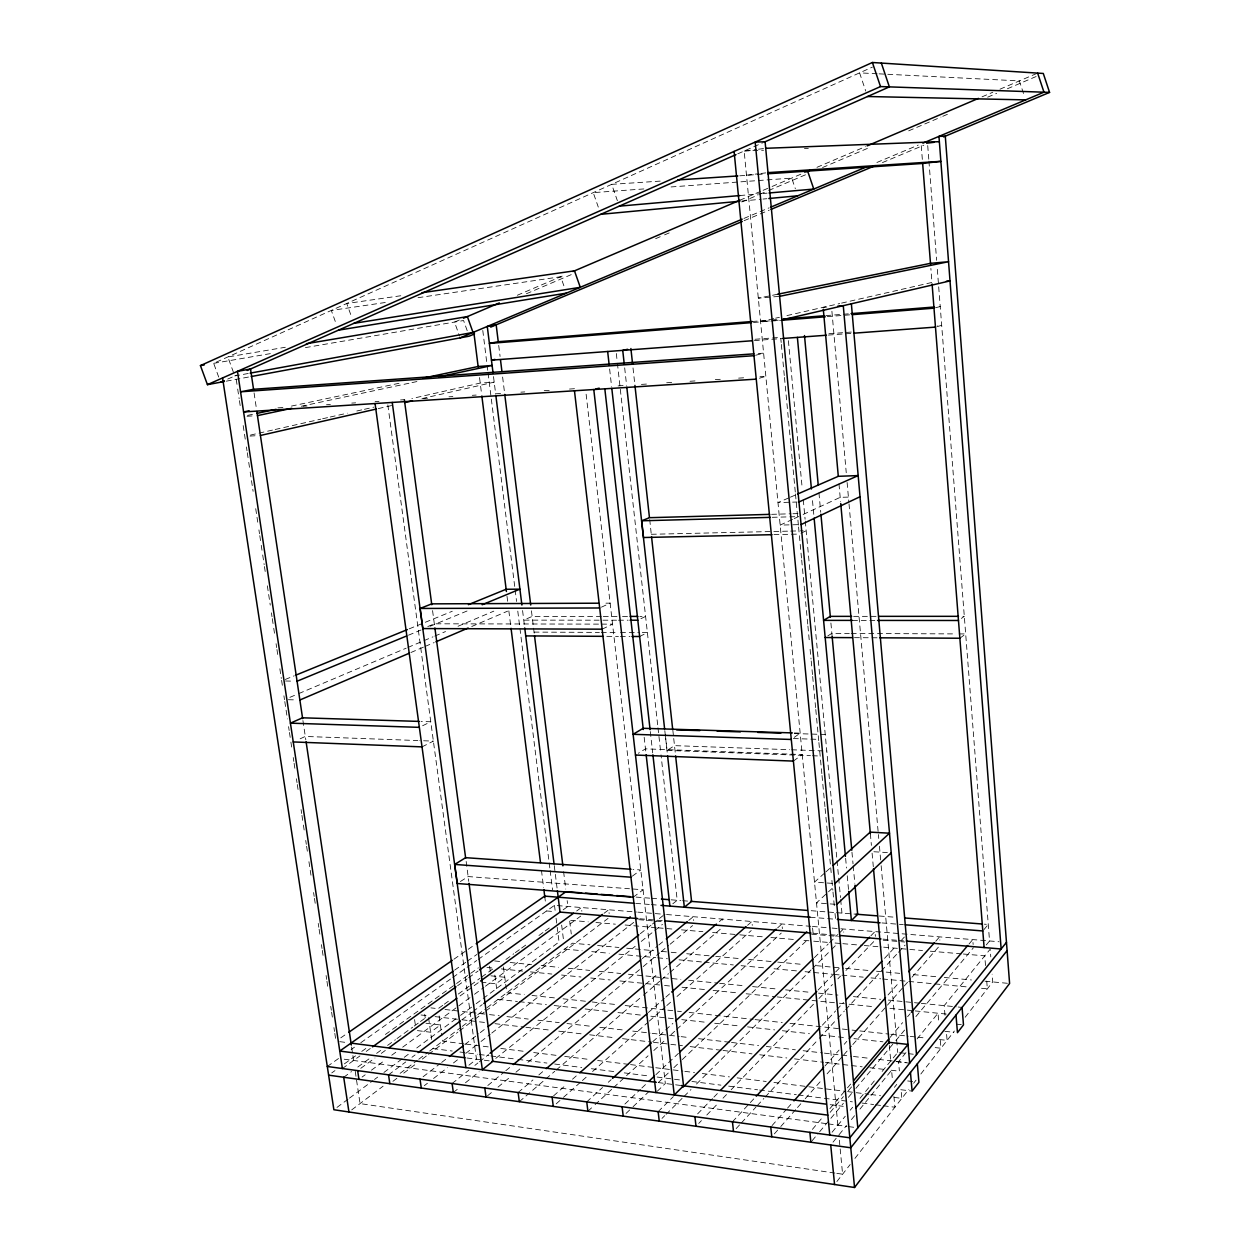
<?xml version="1.0" encoding="UTF-8"?>
<svg xmlns="http://www.w3.org/2000/svg" width="1250" height="1250" viewBox="0 0 1250 1250"><rect width="100%" height="100%" fill="white"/><g stroke="black" fill="none" stroke-linecap="round" stroke-linejoin="round"><path stroke-width="0.75" stroke-dasharray="5 3.75" d="M836.859 1181.562L850.141 1164.562M854.922 1158.422L908.844 1089.359M913.641 1083.219L916.031 1080.156M920.828 1074.016L954.375 1031.047M965.172 1017.234L992.734 981.922L992.125 974.219M894.391 1087.328L896.719 1084.422M833.031 1142.141L838.016 1136.031M839.234 1134.531L846.531 1125.562M851.406 1119.594L855.062 1115.109M859.922 1109.125L891.578 1070.266L892.406 1079.531M905.969 1052.594L898.563 1061.688L899.375 1070.875M917.062 1038.969L938.016 1013.234L938.766 1022M832.078 1132.234L845.266 1116.219M850.188 1110.25L852.641 1107.266M860.016 1098.297L875.984 1078.891M882.141 1071.422L896.578 1053.875M986.281 944.922L989.547 940.969L937.234 268.094M812.109 1140.734L818.359 1133.266M819.625 1131.766L829.625 1119.797M830.875 1118.297L843.375 1103.344M848.375 1097.359L854.625 1089.875M855.875 1088.391L894.641 1042.016M895.891 1040.516L904.641 1030.047M915.891 1016.578L973.406 947.781M830.141 1112.344L843.391 1096.609M848.328 1090.734L852.031 1086.344M983.891 929.656L988.266 924.469L984.375 924.172M812.391 1129.391L822.406 1117.516M829.922 1108.625L846.219 1089.344M847.469 1087.859L851.234 1083.422M890.062 1037.453L902.594 1022.625M907.609 1016.687L910.109 1013.734M969 944.031L972.75 939.594L973.141 944.5M774.359 1133.875L779.5 1128.016M780.781 1126.547L796.219 1108.984M797.516 1107.516L803.938 1100.203M805.219 1098.734L821.953 1079.703M827.094 1073.844L842.531 1056.266M843.812 1054.812L851.531 1046.016M852.812 1044.562L902.984 987.453M904.266 986L910.703 978.672M911.984 977.203L939 946.453M772.062 1125.562L786.234 1109.594M787.516 1108.141L792.672 1102.344M824.906 1066.047L839.078 1050.078M844.234 1044.281L846.812 1041.375M888.062 994.938L899.656 981.875M935.75 941.234L939.609 936.875L939.875 940.125M736.141 1128.609L740.094 1124.312M741.422 1122.875L755.938 1107.109M757.25 1105.672L763.859 1098.5M765.172 1097.078L817.969 1039.734M819.281 1038.297L836.453 1019.672M837.766 1018.234L844.359 1011.063M845.688 1009.641L880 972.359M881.312 970.938L897.156 953.734M898.484 952.297L905.078 945.125M732.453 1121.781L754.938 1097.625M822.375 1025.156L835.609 1010.938M836.922 1009.516L843.547 1002.422M884.531 958.359L896.438 945.578M901.734 939.891L904.375 937.047M698.703 1123.453L701.406 1120.641M706.797 1115.031L717.609 1103.797M723.016 1098.188L729.766 1091.172M731.125 1089.766L813.531 1004.141M818.938 998.531L832.453 984.484M837.859 978.875L840.562 976.062M845.969 970.453L874.328 940.984M697.625 1113.875L712.516 1098.562M713.875 1097.172L719.281 1091.609M818.109 990.031L834.359 973.328M835.703 971.938L841.125 966.375M870.906 935.75L874.969 931.578L875.391 936.375M662 1118.391L664.766 1115.656M666.141 1114.281L682.703 1097.781M684.078 1096.406L690.984 1089.531M696.5 1084.031L811.063 969.922M812.438 968.547L830.375 950.672M831.75 949.297L837.281 943.797M658.141 1111.641L673.344 1096.641M814.391 957.625L828.219 943.984M829.609 942.625L837.906 934.453M839.281 933.094L843.437 929L843.734 932.172M657.266 1091.266L665.328 1083.484L585.859 391.891M626.031 1113.438L631.672 1108.062M633.078 1106.703L649.953 1090.547M658.406 1082.469L668.25 1073.047M673.875 1067.656L680.922 1060.922M682.328 1059.578L807.562 939.719M624.906 1104.047L640.422 1089.359M641.828 1088.031L647.469 1082.688M655.922 1074.672L678.484 1053.312M587.906 1111.234L593.641 1105.953M595.078 1104.625L612.266 1088.797M613.688 1087.469L648.062 1055.812M653.797 1050.531L665.25 1039.969M670.984 1034.688L675.281 1030.734M676.703 1029.406L781.266 933.078M832.141 888.422L816.5 902.875L836.812 904.422M586.75 1101.891L602.547 1087.5M608.281 1082.266L611.156 1079.656M652.766 1041.703L664.25 1031.25M665.672 1029.938L672.859 1023.391M777.609 927.891L781.906 923.953L782.375 928.641M824.5 873.156L814.5 882.125L833 883.422M825.938 871.875L831.641 866.734M556.203 1103.828L562.016 1098.656M563.469 1097.359L580.938 1081.844M582.391 1080.547L586.766 1076.672M592.578 1071.5L647.891 1022.359M649.344 1021.062L665.359 1006.844M666.812 1005.547L671.188 1001.672M677 996.484L751.234 930.547M553.562 1095.875L566.688 1084.344M572.516 1079.219L576.891 1075.359M648.344 1012.531L664.391 998.438M665.844 997.156L670.219 993.312M747.516 925.344L751.891 921.5L752.281 925.375M519.328 1101.688L544.438 1080.141M545.922 1078.875L554.781 1071.266M556.25 1070L641.922 996.484M643.406 995.219L659.656 981.266M661.125 980L668.516 973.672M669.984 972.406L721.688 928.031M518.125 1092.531L532.922 1079.953M538.844 1074.938L544.766 1069.906M645.391 984.438L657.234 974.391M663.156 969.359L667.594 965.578M719.375 921.594L722.344 919.078L722.75 922.922M487.516 1095.812L492.016 1092.078M498 1087.109L509.984 1077.172M515.969 1072.203L521.953 1067.234M527.938 1062.266L641.703 967.828M643.203 966.578L659.672 952.906M661.172 951.672L668.656 945.453M670.156 944.203L692.609 925.578M487.797 1085.516L504.297 1071.953M505.797 1070.719L511.797 1065.797M642.266 958.594L657.266 946.281M658.766 945.047L664.766 940.109M688.766 920.391L693.266 916.703L693.688 920.516M453.344 1092.516L459.406 1087.641M465.469 1082.766L479.109 1071.797M495.781 1058.391L635.188 946.297M641.25 941.422L653.375 931.672M654.891 930.453L662.469 924.359M452.109 1083.516L468.797 1070.219M474.875 1065.391L477.906 1062.969M479.437 1061.766L488.531 1054.516M640.344 933.687L650.969 925.234M652.5 924.016L663.125 915.562M468.922 1065.203L476.484 1059.219L387.797 404.672M672.812 903.766L677.203 900.297L661.016 754.875M424.359 1085.656L427.422 1083.266M433.547 1078.5L447.344 1067.734M453.469 1062.953L458.063 1059.375M465.719 1053.406L479.516 1042.641M481.047 1041.453L490.234 1034.281M491.766 1033.078L634.266 921.953M423.109 1076.75L440.125 1063.625M441.672 1062.422L447.844 1057.656M464.859 1044.531L478.766 1033.781M480.312 1032.594L486.5 1027.812M392.922 1081.328L397.562 1077.812M403.75 1073.125L416.141 1063.75M422.328 1059.062L426.969 1055.547M428.516 1054.375L457.922 1032.109M459.469 1030.938L473.406 1020.375M474.953 1019.203L484.234 1012.172M485.781 1011L608.047 918.406M351.703 1109.891L383.078 1086.203M400.141 1073.312L417.219 1060.406M418.766 1059.234L428.078 1052.203M429.641 1051.031L460.672 1027.594M462.234 1026.422L476.188 1015.859M477.75 1014.688L485.5 1008.828M487.063 1007.656L572.422 943.188L589.844 944.797M633.25 897.188L643.062 889.781L631.406 888.891M388.531 1074.844L405.719 1061.953M411.953 1057.281L415.078 1054.938M461.922 1019.812L471.297 1012.797M472.859 1011.625L482.234 1004.594M604.031 913.297L608.719 909.781L609.156 913.5M337 1107.406L347.953 1099.25M349.516 1098.094L372.969 1080.609M374.531 1079.453L377.656 1077.109M383.922 1072.453L402.672 1058.469M404.25 1057.312L410.5 1052.641M416.75 1047.984L458.969 1016.531M460.531 1015.359L474.609 1004.875M476.172 1003.703L559.047 941.953L557.219 927.312M362.062 1077.078L365.188 1074.781M371.438 1070.188L385.484 1059.828M391.734 1055.234L396.422 1051.781M402.672 1047.188L457.344 1006.938M458.906 1005.781L472.953 995.438M474.516 994.281L483.891 987.391M485.453 986.234L580.734 916.094M793.391 761.094L802.234 754.562L645.484 748.859L638.328 753.281M959.859 638.234L965.672 633.938L957.922 633.906M632.328 876.156L640.797 869.953L633 869.406M360.781 1068.328L374.969 1057.984M381.266 1053.391L386 1049.953M460.062 995.969L478.969 982.188M576.656 910.984L581.391 907.547L581.844 911.234M343.703 1077.266L351.547 1071.578M357.812 1067.031L370.344 1057.922M376.609 1053.375L381.312 1049.953M387.578 1045.406L395.406 1039.719M396.969 1038.578L412.641 1027.203M414.203 1026.062L418.906 1022.656M420.469 1021.516L425.172 1018.109M442.781 1005.312L438.125 1008.703L430.922 1007.875M444.328 1004.187L448.984 1000.812M458.281 994.063L469.141 986.172M470.688 985.047L479.984 978.297M481.547 977.172L493.938 968.156L486.953 967.453M505.906 959.484L513.766 953.766M515.344 952.625L520.062 949.203M521.625 948.062L526.344 944.641M538.922 935.5L543.641 932.078M545.219 930.937L549.922 927.516M342.391 1068.531L359.922 1055.938M366.219 1051.406L370.953 1048.016M457.609 985.703L467.062 978.922M468.641 977.781L478.094 970.984M563.172 909.828L567.891 906.438L567.172 900.641M331.766 1072.906L334.953 1070.625M344.391 1063.859L355.578 1055.844M361.75 1051.422L366.672 1047.891M385.406 1034.469L478.391 967.859M794.25 737.359L800.172 733.141L794.359 732.953M961.391 618.406L964.312 616.328L960.422 616.328M327.297 1066.484L338.594 1058.469M351.125 1049.578L354.469 1047.203M360.812 1042.703L451.312 978.516M452.797 977.453L465.594 968.375M467.109 967.313L476.703 960.5M478.219 959.422L554.484 905.344L636.453 912.047M454.609 970.156L465.766 962.297M467.359 961.172L476.906 954.438M340.766 1037.859L347.141 1033.422M453.891 959.234L466.625 950.391M468.219 949.281L474.594 944.844M460.391 881.516L468.188 876.562L629.469 888.75M665.281 734.422L667.047 750.391L674.547 745.641L789.703 749.703M827.844 635.859L831.859 633.375L849.312 633.453M422.016 746.875L433.375 741.125L419.797 740.625M639.641 636.516L647.391 632.594L637.781 632.547M422.609 725.75L430.75 721.766L421.047 721.469M640.922 618.688L645.594 616.406L639.828 616.406M602.141 629.172L612.547 624.141L600.922 624.125M800.969 533.234L806.172 530.734L800.375 530.859M792.516 519.391L780.156 525.094L801.094 524.578M794.281 518.562L801.344 515.297M803.109 514.484L840.188 497.359L851 497.016M601.422 607.172L610.125 603.156L602.375 603.188M300.141 738.797L305.297 736.453L417.859 740.547M218.703 377.062L213.672 363.328L872.453 67.078M227.688 379.078L236.641 375.125M737.781 153.828L763.344 142.531M788.625 497.953L777.984 502.594L797.062 502.016M790.406 497.188L795.719 494.859M459.328 320.016L454.516 322.062L459.516 336.109M517.312 295.266L564.141 275.266M739.797 200.266L761.328 191.078M763.125 190.312L770.297 187.25M772.094 186.484L805.937 172.031M816.953 167.328L865.391 146.641M982.031 96.844L992.797 92.25M999.969 89.188L1037.641 73.109M526.391 293.75L573.062 273.859M655.625 238.672L662.797 235.609M664.594 234.859L669.984 232.562M741.766 201.969L757.922 195.078M759.719 194.312L766.891 191.25M768.688 190.484L806.375 174.422M822.531 167.547L867.406 148.422M908.687 130.828L940.984 117.062M942.781 116.297L948.172 114M987.656 97.172L996.625 93.359M1007.391 88.766L1036.109 76.531M410.875 652.531L423.406 647.156M425.203 646.391L434.156 642.562M471.75 626.484L507.562 611.172M289.875 697.344L297.031 694.328M298.812 693.562L406.156 648.188M407.938 647.438L432.984 636.844M434.781 636.094L445.516 631.562M458.031 626.266L493.813 611.141M743.969 218.422L769.125 207.844M876.906 162.484L918.219 145.109M744.094 220.703L769.25 210.141M882.453 162.578L923.781 145.219M427.797 626.531L434.391 623.797L598.984 624.125M408.484 635.188L421.062 629.984M430.062 626.281L467.797 610.688M285.281 679.453L294.25 675.797M409.172 628.859L423.531 623M425.328 622.266L452.266 611.266M759.438 378.219L765.844 376.359L760 376.734M937.031 326.672L941.687 325.312L937.797 325.609M755.578 355.281L763.609 353.156L755.812 353.719M935.547 307.766L940.234 306.531L936.359 306.844M773.75 318.609L760.562 321.609L781.844 319.922M775.641 318.172L779.406 317.312M786.938 315.594L839.688 303.547M841.562 303.109L931.969 282.453L930.875 268.422M378.266 408.594L391.562 405.547M421.969 398.609L494.187 382.141L480.219 383.078L411.875 398.547M250.516 435.062L273.297 429.906M275.188 429.484L320.75 419.172M322.656 418.734L328.344 417.453M330.25 417.016L347.328 413.156M356.828 411L362.516 409.719M364.422 409.297L373.906 407.141M301.344 406.25L410.094 383.016M412 382.609L417.719 381.391M247.562 415.391L253.281 414.172M291.391 406.094L401.906 382.672M777.438 294.281L758.312 298.156L779.625 296.328M226.344 381.156L249.344 376.891M248.234 373.484L234.781 375.953L227.844 356.969L285.328 347.266M213.672 363.328L271.016 353.516M305.422 347.609L463.578 320.516L467.297 330.969M385.281 302.5L331.312 310.438L335.844 323M418.047 297.688L560.688 276.734L564.531 287.672M400.781 295.75L346.734 303.5L351.938 317.938M837.891 1125.172L744.156 151.016L756.734 149.438M758.531 149.203L765.703 148.297M746.484 175.188L759.031 173.688M760.828 173.484L768 172.625M741.766 201.062L761.078 199.234M763.016 199.062L766.875 198.703M739.875 195.547L761.266 193.672M763.203 193.5L767.094 193.156M823.141 307.312L826.812 307.016M752.203 321.5L769.641 320.109M771.578 319.953L779.328 319.328M825.859 315.625L841.359 314.391M843.312 314.25L849.125 313.781M753.438 322.484L780.609 320.344M827.203 316.641L850.5 314.797M755.016 339.266L780.297 337.375M828.906 333.734L852.25 332M643.828 188.938L593.234 192.641L598.297 207.094M671.078 186.938L791.719 178.094L795.344 188.719M754.359 340.594L781.625 338.562M828.375 335.078L851.734 333.344M660.203 181.109L611.672 184.344L617.375 200.703M739.781 175.812L765.844 173.906M277.906 407.875L283.734 407.5M303.172 406.234L307.062 405.984M326.5 404.734L330.391 404.484M351.766 403.094L355.656 402.844M375.094 401.594L378.984 401.344M400.562 399.953L404.359 399.703M423.703 398.453L427.578 398.203M448.969 396.828L452.859 396.578M472.297 395.312L476.188 395.062M495.625 393.812L503.406 393.312M520.891 392.172L524.781 391.922M544.219 390.672L552 390.172M569.5 389.047L575.328 388.656M618.094 385.906L625.875 385.406M641.422 384.391L649.203 383.891M666.688 382.766L672.531 382.391M690.016 381.266L697.797 380.75M715.297 379.625L721.125 379.25M738.625 378.125L746.391 377.625M247.047 416.266L254 415.844M250.016 436.062L256.953 435.672M744.156 151.016L763.594 150.234M804.438 148.594L808.328 148.422M771.609 514.328L790.984 513.797M792.922 513.734L800.688 513.531M772.25 517.312L797.594 516.641M651.344 534.281L788.75 531.141M790.688 531.094L798.438 530.906M773.938 534.641L799.25 534.078M601.359 616.406L532.125 616.422L523.766 620.125L616.547 620.203M603.281 616.406L620.594 616.406M622.516 616.406L628.281 616.406M853.609 616.359L876.906 616.344M618.484 620.203L628.141 620.203M852.5 620.391L867.906 620.406M869.828 620.406L875.609 620.422M534.062 632.109L599.375 632.391M601.297 632.391L618.578 632.469M620.5 632.469L635.875 632.531M851.25 633.453L955.984 633.906M606.812 636.344L618.406 636.406M620.328 636.422L629.984 636.469M854.453 637.672L870.078 637.75M872.031 637.766L877.875 637.797M285.531 681L293.219 681.156M288.344 699.719L296.031 699.906M794.359 733.547L825.234 734.5M793.375 738.547L808.906 739.062M810.844 739.125L818.609 739.375M791.656 749.781L826.781 751.016M667.047 750.391L810.484 755.656M812.422 755.734L820.172 756.016M877.125 73.75L859.578 72.859L865.734 91.047M879.062 73.844L1019.359 80.906L1024.516 96.453M873.891 851.75L887.375 852.578M636.109 897.094L649.719 898.156M651.672 898.312L659.453 898.906M671.125 899.812L680.859 900.578M682.594 900.703L689.781 901.266M811.203 910.703L834.562 912.531M836.5 912.672L857.672 914.328M879.312 916L892.922 917.062M635.734 903.375L649.312 904.453M651.25 904.594L659 905.219M810.234 917.234L825.75 918.469M827.688 918.625L835.453 919.25M881.984 922.937L903.312 924.641M637.844 912.156L665.047 914.391M666.547 914.516L810.781 926.328M812.422 926.453L830.203 927.922M832.156 928.078L900.156 933.641M902.109 933.797L998.984 941.734M546.562 910.953L554.266 911.594M639.781 918.75L663.125 920.703M812.922 933.234L838.203 935.359M882.953 939.109L896.562 940.234M898.516 940.406L904.344 940.891M638.703 919.672L662 921.641M811.531 934.188L838.375 936.438M883.219 940.203L904.734 942.016M570.672 920.344L588.172 921.844M595.953 922.5L615.391 924.172M625.109 925L656.219 927.672M658.156 927.844L673.703 929.172M681.484 929.844L702.875 931.672M712.594 932.5L737.859 934.672M739.812 934.844L763.141 936.844M770.906 937.516L794.234 939.516M803.953 940.344L811.734 941.016M813.672 941.172L827.281 942.344M835.063 943.016L840.891 943.516M842.844 943.672L862.281 945.344M864.219 945.516L881.719 947.016M883.672 947.172L922.547 950.516M930.328 951.188L961.422 953.844M963.375 954.016L984.75 955.844L985.516 965.547M597.594 945.5L618.906 947.469M626.656 948.188L653.766 950.688M661.516 951.391L669.266 952.109M671.203 952.297L678.953 953M686.703 953.719L713.812 956.219M715.75 956.391L740.922 958.719M748.672 959.438L775.797 961.938M777.734 962.109L802.906 964.438M816.469 965.688L843.578 968.188M845.516 968.359L868.766 970.5M876.516 971.219L884.266 971.938M886.203 972.109L899.75 973.359M913.312 974.609L936.562 976.75M944.297 977.469L971.422 979.969M984.984 981.219L1009.594 983.484M564.625 949.078L582.078 950.719M591.766 951.625L609.219 953.266M618.922 954.172L655.766 957.641M657.703 957.828L667.391 958.734M679.031 959.828L702.297 962.016M704.234 962.203L733.328 964.937M741.078 965.672L764.344 967.859M774.047 968.766L797.312 970.953M805.062 971.688L832.219 974.234M834.156 974.422L839.969 974.969M841.906 975.156L863.234 977.156M871 977.891L880.688 978.797M882.625 978.984L933.047 983.719M934.984 983.906L967.953 987M981.516 988.281L987.344 988.828L986.734 981.062M494.656 960.953L502.766 961.766M510.172 962.5L531.5 964.625M541.203 965.578L558.656 967.313M568.344 968.281L589.688 970.406M599.375 971.359L620.719 973.484M628.469 974.25L643.984 975.797M645.922 975.984L661.438 977.531M663.391 977.719L680.844 979.453M688.594 980.234L717.688 983.125M719.625 983.313L744.844 985.828M752.594 986.594L777.812 989.094M785.578 989.875L810.781 992.375M818.547 993.141L837.938 995.078M853.453 996.609L880.609 999.312M888.359 1000.078L919.391 1003.172M921.328 1003.359L956.25 1006.828M958.188 1007.031L962.062 1007.406M501.328 968.906L522.688 971.078M530.469 971.875L551.844 974.047M561.562 975.031L580.984 977M590.703 977.984L610.141 979.953M619.844 980.937L662.594 985.281M664.531 985.484L670.375 986.063M682.031 987.25L705.344 989.625M713.109 990.406L738.375 992.969M746.141 993.766L775.297 996.719M777.234 996.922L837.469 1003.031M839.422 1003.219L847.188 1004.016M849.125 1004.219L874.391 1006.781M889.937 1008.359L913.25 1010.719M915.203 1010.922L947.016 1014.141M490.875 975.828L504.797 977.266L496.016 983.781L482.031 982.297M956.359 1024.141L961.703 1024.703M944.875 1031.328L953.859 1032.281M506.828 992.734L524.281 994.625M532.031 995.453L555.312 997.984M563.062 998.812L590.219 1001.75M592.156 1001.969L617.375 1004.688M625.141 1005.531L665.859 1009.938M667.812 1010.156L675.562 1010.984M677.5 1011.203L681.375 1011.625M689.141 1012.453L753.141 1019.375M755.078 1019.594L782.234 1022.531M790 1023.375L840.422 1028.828M842.359 1029.031L850.125 1029.875M852.063 1030.078L857.875 1030.719M859.828 1030.922L888.922 1034.078M890.859 1034.281L908.313 1036.172M910.25 1036.375L916.062 1037.016M918 1037.219L925.766 1038.062M939.344 1039.531L947.094 1040.359L946.297 1030.734M498.062 999.344L517.406 1001.484M519.344 1001.688L546.422 1004.688M554.156 1005.531L577.359 1008.094M585.094 1008.953L608.312 1011.516M617.984 1012.578L641.188 1015.141M650.859 1016.203L674.062 1018.766M681.797 1019.625L706.938 1022.406M714.688 1023.25L739.828 1026.031M747.562 1026.875L774.641 1029.875M782.375 1030.719L809.453 1033.719M821.047 1035L846.187 1037.766M853.938 1038.625L882.938 1041.828M935.156 1047.594L940.969 1048.234L940.141 1038.531M899.625 1052.672L914.641 1054.375M445 1009.484L487.578 1014.391M489.516 1014.609L499.203 1015.719M506.938 1016.609L528.234 1019.063M537.922 1020.187L559.203 1022.625M566.953 1023.516L592.109 1026.422M599.859 1027.312L623.094 1029.984M632.766 1031.094L650.188 1033.094M652.125 1033.328L679.219 1036.438M681.156 1036.656L688.906 1037.547M698.578 1038.672L729.562 1042.234M731.484 1042.453L758.594 1045.578M766.344 1046.469L795.375 1049.812M803.109 1050.703L822.469 1052.922M824.406 1053.141L851.516 1056.266M853.453 1056.484L868.938 1058.266M878.609 1059.391L906.078 1062.547M896.422 1061.625L909.656 1063.156M421.062 1014.984L427.344 1015.719M435.062 1016.625L460.188 1019.578M462.125 1019.797L485.313 1022.531M494.969 1023.672L523.969 1027.078M525.891 1027.297L549.094 1030.016M558.75 1031.156L581.938 1033.891M589.672 1034.797L614.797 1037.75M622.516 1038.656L651.516 1042.062M653.438 1042.281L668.906 1044.109M670.844 1044.328L682.438 1045.688M690.156 1046.594L721.078 1050.234M723.016 1050.453L752 1053.859M759.734 1054.781L786.781 1057.953M794.516 1058.859L823.5 1062.266M825.438 1062.5L862.156 1066.812M869.891 1067.719L883.422 1069.312M891.141 1070.219L899.125 1071.156M425.984 1023.25L440.391 1024.984L430.609 1032.234L416.125 1030.453M907.687 1080.953L915.188 1081.844M900.781 1089.719L912.094 1091.094M463.953 1043.859L442.641 1041.203L442.141 1037.609M465.891 1044.094L489.141 1047M500.766 1048.438L525.953 1051.578M533.703 1052.547L556.953 1055.438M564.703 1056.406L589.891 1059.531M597.641 1060.5L628.641 1064.359M630.578 1064.594L653.828 1067.484M655.766 1067.734L682.891 1071.109M684.828 1071.344L694.516 1072.562M702.266 1073.516L729.391 1076.891M737.141 1077.859L766.203 1081.484M773.953 1082.438L806.891 1086.547M808.828 1086.781L845.641 1091.359M847.578 1091.609L868.891 1094.25M870.828 1094.5L880.516 1095.703M894.078 1097.391L901.828 1098.359L901.016 1089.203M432.891 1048.578L452.219 1051.031M459.953 1052.016L477.359 1054.219M479.281 1054.469L488.953 1055.688M490.891 1055.938L516.016 1059.125M517.953 1059.375L546.938 1063.062M554.672 1064.031L581.734 1067.469M591.406 1068.703L616.531 1071.891M624.266 1072.875L649.391 1076.062M657.125 1077.047L680.328 1080M691.922 1081.469L720.922 1085.141M728.641 1086.125L757.641 1089.812M759.578 1090.062L796.297 1094.719M798.234 1094.969L852.359 1101.844M862.031 1103.062L873.625 1104.531M875.562 1104.781L881.359 1105.516M883.297 1105.766L894.891 1107.234L893.891 1096.172M339.75 1041.656L347.266 1042.625M466.953 1058L489.203 1060.859M658.234 1082.578L683.531 1085.828M830.188 1104.672L843.25 1106.344M344.219 1059.219L826.312 1123.625M828.25 1123.891L846.953 1126.391M848.75 1126.625L854.187 1127.344M834.891 1173.078L360.047 1103.594L354.906 1069.125M836.812 1173.359L842.609 1174.203L838.844 1135.016M236.234 379.422L237.406 387.141M237.688 389.062L239.141 398.719M239.438 400.641L240.594 408.359M243.187 425.578L245.25 439.219M246.422 446.938L247 450.797M247.281 452.734L248.453 460.438M248.734 462.375L249.906 470.094M250.188 472.016L253.109 491.312M255.719 508.672L257.75 522.172M258.922 529.891L259.5 533.75M259.797 535.672L260.953 543.391M261.25 545.328L262.406 553.047M262.703 554.969L264.156 564.609M264.438 566.547L265.609 574.266M267.344 585.828L270.266 605.125M271.422 612.844L272 616.703M272.297 618.625L273.453 626.344M273.75 628.281L274.906 635.984M276.078 643.703L276.656 647.562M276.953 649.5L278.109 657.219M279.859 668.781L281.312 678.438M281.594 680.359L282.812 688.406M283.922 695.797L284.5 699.656M284.797 701.578L287.422 718.938M288.578 726.656L289.156 730.516M289.453 732.453L290.609 740.156M290.906 742.094L292.062 749.812M293.234 757.531L293.812 761.391M294.109 763.312L295.266 771.031M296.422 778.75L297.016 782.609M297.297 784.531L298.469 792.25M301.078 809.609L301.656 813.469M301.953 815.391L303.109 823.109M303.406 825.047L304.562 832.766M305.734 840.469L306.312 844.328M306.609 846.266L307.766 853.984M308.938 861.703L310.969 875.203M313.578 892.562L314.172 896.422M314.453 898.344L315.625 906.062M318.234 923.422L318.812 927.281M319.109 929.219L320.266 936.938M321.438 944.641L322.016 948.5M322.312 950.438L323.469 958.156M326.094 975.516L326.672 979.375M326.953 981.297L328.125 989.016M330.734 1006.375L331.328 1010.234M331.609 1012.172L332.781 1019.875M333.938 1027.594L334.516 1031.453M334.812 1033.391L335.969 1041.109M254.078 392.922L256.562 409.562M302.922 720.531L305.812 739.844M351.594 1046.953L353.609 1060.469M414.578 1019.578L415.859 1028.641M428.562 1017.656L431.625 1039.5M424.719 1014.25L425.219 1017.844M439.125 1015.938L441.891 1035.797M489.594 966.172L490.375 971.969M432.562 610.578L434.625 626.047M466.172 861.453L468.766 881.406M503.438 966.938L506.313 988.859M494.859 975.109L496.922 990.703M493.5 376.578L495.688 394.094M522.578 610.562L524.625 627.141M554.266 865.688L557.156 888.891M561.641 925.047L563.484 939.828M482.781 330.469L486.875 363.375M487.125 365.312L487.844 371.109M488.078 373.047L514.891 587.906M515.125 589.844L516.578 601.453M517.781 611.125L549.891 868.562M550.141 870.5L552.547 889.859M554.484 905.344L555.172 910.844M556.078 918.172L557 925.484M479.531 377.562L481.594 394.062M507.016 596.297L507.688 601.578M508.844 610.875L510.797 626.375M541.453 870.297L543.641 887.719M544.703 896.125L545.406 901.688M498.703 345.391L500.078 356.453M502.609 377.016L504.516 392.469M531.438 610.812L533.422 626.875M533.578 628.203L534.297 634M563.594 871.656L565.75 889.047M569.703 921.156L571.281 934M644.172 737.266L645.922 752.766M624.672 367.844L626.594 385.312M664.812 730.672L665.453 736.484M665.672 738.438L667.391 753.953M616.328 353.531L617.188 361.297M617.406 363.234L657.766 725.797M657.984 727.734L660.797 752.938M609.625 368.953L611.578 386.406M650.297 731.562L652.703 752.891M633.016 367.938L634.719 383.453M649.719 519.531L651.328 534.766M672.797 729.781L675.391 753.984M812.578 928.031L813.188 934.328M780.812 338.625L781.172 342.5M781.359 344.453L784.281 375.516M784.469 377.453L787.578 410.469M787.766 412.422L790.703 443.484M790.875 445.422L792.156 459.016M792.344 460.969L795.281 492.031M795.453 493.969L798.516 526.328M798.578 526.984L801.5 558.062M801.688 560L804.625 591.078M804.797 593.016L806.266 608.547M806.453 610.484L807.734 624.078M807.922 626.031L809.375 641.562M810.109 649.328L811.031 659.031M811.219 660.984L812.5 674.578M812.672 676.516L815.609 707.578M815.797 709.531L817.25 725.062M817.438 727L818.719 740.594M818.906 742.547L820.375 758.078M820.547 760.016L821.828 773.609M822.016 775.547L823.484 791.094M823.672 793.031L824.953 806.625M825.125 808.562L826.594 824.094M826.781 826.047L828.062 839.641M828.25 841.578L829.703 857.109M829.891 859.047L831.172 872.641M831.906 880.422L832.828 890.125M833 892.062L834.281 905.656M835.016 913.422L835.578 919.25M812.5 500.656L813.937 516.219M845.625 858.313L846.531 868.031M847.25 875.797L848.5 889.406M788.391 340.672L802.188 488.156M803.281 499.797L805.094 519.203M805.281 521.109L836.859 858.766M837.047 860.703L838.5 876.234M838.688 878.172L840.5 897.578M840.672 899.516L841.953 913.094M818.953 492.875L820.734 512.297M830.906 623L832.156 636.594M851.953 852.172L853.031 863.828M853.203 865.766L854.813 883.25M831.906 311.266L846.25 472.734M847.109 482.469L848.844 501.922M849.016 503.859L878.219 832.641M878.391 834.578L878.734 838.469M879.438 846.25L880.984 863.766M881.156 865.703L897.75 1052.469M838.984 483.969L840.562 501.562M870.359 833.719L871.406 845.375M872.094 853.141L873.312 866.734M889.344 1045.438L890.734 1060.969M945.016 1015.297L944.203 1005.641L990.188 949.188L990.781 956.891M927.719 145.578L928.781 159.188M928.922 161.125L936.641 260.312M921.25 145.672L922.375 159.906"/><path stroke-width="1.5" d="M222.562 377.953L333.875 1109.734L854.547 1187.5L1009.594 983.484L945.297 136.188L938.953 136.375L1001.141 948.984L906.297 941.062M1007.094 950.609L850.781 1147.781L328.609 1075.156M1006.469 942.344L849.828 1137.797L327.297 1066.484M855.953 1107.969L908.016 1044.422L889.062 1042.344L853.266 1084.875M853.734 1080.453L888.812 1038.938M911.359 1012.25L967.75 945.516M793.969 1100.891L823.609 1067.5M849.391 1038.469L885.484 997.828M908.672 971.703L934.453 942.688M756.266 1096.203L819.734 1028M846.187 999.578L881.891 961.203M720.641 1090.219L816.75 991.422M842.469 964.984L869.547 937.141M683.031 1087.109L813.016 958.984M648.875 1081.344L654.516 1076M679.891 1051.969L806.781 931.797M836.812 904.422L891.219 852.812M834.844 883.547L889.5 833.203L870.219 832.125L833.078 865.453M612.578 1078.344L651.328 1043.016M675.719 1020.781L776.172 929.187M579.812 1072.797L646.891 1013.828M671.688 992.016L746.047 926.625M546.25 1068.641L643.906 985.688M669.062 964.328L716.422 924.109M513.297 1064.562L640.766 959.828M666.266 938.875L687.266 921.625M490.062 1053.312L638.828 934.891M449.391 1056.453L463.312 1045.719M488.047 1026.625L630.281 916.828M418.203 1052.594L460.375 1020.984M483.797 1003.422L602.469 914.453M389.156 1047.656L456.906 998.266M480.547 981.047L573.516 913.281M372.531 1046.875L456.031 986.844M479.672 969.859L560.031 912.078L637.844 918.594M453.016 971.281L339.766 1051.047L827.812 1115.125M478.5 953.312L566.062 891.656M348.734 1032.312L452.297 960.344M476.188 943.734L544.703 896.125L633.797 903.219M633.25 897.188L457.266 883.5L454.688 864.438L465.656 857.672L631.062 869.266M801.094 524.578L860.016 496.734M224.422 381.5L207.438 384.656L200.438 365.594L872.391 62.5L1043.297 73.469L1049.562 92.391L943.547 136.922M798.969 501.953L858.172 475.578L838.297 476.312L797.5 494.094M207.438 384.656L880.516 86.578L1049.562 92.391M220.594 382.219L224.156 380.641M247.219 370.453L736 154.609M764.531 142.016L889.375 86.891L881.344 63.078M463.484 318.234L499.359 302.922M572.938 271.516L739.797 200.266M806.188 171.922L809.781 170.391M867.188 145.875L978.438 98.391M299.875 700L409.094 653.297M435.938 641.797L468.172 628.016M460.141 337.859L742.172 219.188M770.922 207.094L866.125 167.031M922.906 143.141L1043.969 92.188L1037.641 73.109M474.547 333.922L469.156 336.188L251.25 376.531M490.719 327.125L742.297 221.453M771.047 209.375L875.266 165.594M297.062 681.219L406.687 635.938M482.172 604.75L519.906 589.156L506.125 589.266L468.422 604.656M296.047 675.062L407.375 629.594M602.141 629.172L422.844 628.562L420.125 608.453L431.734 603.859L598.5 603.203M771.984 534.688L643.5 537.516L641.656 520.797L649.516 517.688L769.672 514.375M595.578 389.078L599.188 388.156M781.844 319.922L950.016 280.906L946.406 281.219M260.422 435.469L376.359 409.016M404.875 402.516L412.469 400.781M627.625 349.281L622.734 350.375L624.234 363.969M257.469 415.625L291.812 408.281M438.703 376.906L492.125 365.484L478.141 366.5L422.875 378.219M257.078 413.375L276.141 409.328M249.125 410.797L243.594 411.953L756.25 379.141M495 359.406L491.469 360.141L752.422 340.734M779.625 296.328L948.547 261.703L930.484 263.344L777.438 294.281M250.156 373.141L473.016 332.438L467.375 316.578L306.406 343.719M200.438 365.594L204.219 364.953M338.438 330.172L566.453 293.125M353.891 323.344L580.281 287.312L574.484 270.844L422.016 292.703M926.594 143.219L933.891 142.328M600.812 214.312L739.844 201.234M768.812 198.516L797.766 195.797M619.281 206.156L739.875 195.547M769.047 192.984L813.781 189.062L807.703 171.281M837.797 306.125L843.281 305.672L909.656 1063.156M752.203 321.5L498.25 341.703L489.391 343.422L751.484 322.641M783.219 319.031L823.922 315.781M851.062 313.625L934.406 307M782.547 320.188L825.266 316.797M852.453 314.641L934 308.172M782.656 338.484L826.422 335.234M853.688 333.203L935.484 327.109M753.875 353.844L253.531 389.297L240.562 391.812L753.969 355.703M677.672 179.953L737.828 175.938M767.781 173.766L922.656 163.469L940.875 161.344L768 172.625M765.703 148.297L939.359 141.672M641.656 520.797L770.312 517.359M420.125 608.453L599.672 607.984M630.203 616.406L637.891 616.406M851.656 616.359L830.297 616.359L823.594 620.375L852.5 620.391M878.859 616.344L958.484 616.328M630.078 620.203L637.812 620.219M877.547 620.422L958.469 620.484M525.719 635.906L602.953 636.328M631.922 636.484L639.641 636.516M825.172 637.516L852.5 637.656M879.828 637.812L959.859 638.234M867.578 96.516L1025.656 99.891M419.094 721.406L302.516 717.812L290.422 723.156L419.344 727.359M792.406 732.906L643.156 728.297L633.109 734.312L791.281 739.469M676.656 729.891L699.812 730.609M717.188 731.156L740.328 731.875M757.703 732.406L780.859 733.125M293.25 741.938L422.016 746.875M635.469 755.047L793.391 761.094M454.688 864.438L630.922 877.188M568.016 891.797L581.625 892.859M585.516 893.156L597.188 894.078M601.078 894.375L612.766 895.281M616.656 895.578L630.266 896.641M661.406 899.062L669.188 899.672M690.578 901.328L807.312 910.406M855.953 914.188L877.359 915.859M904.594 917.969L982.422 924.016M660.938 905.375L810.234 917.234M837.328 919.391L880.047 922.781M905.25 924.797L982.812 930.953M665.078 920.875L810.969 933.078M840.156 935.516L881 938.937M351.031 1043.109L465.016 1057.75M492.078 1061.234L656.297 1082.328M681.422 1085.547L826.328 1104.172M872.391 62.5L880.516 86.578M342.391 1068.531L237.484 371.344L250.516 369L253.688 390.25M343.703 1077.266L348.938 1111.984M357.641 1070.625L358.938 1079.375M256.844 411.5L302.641 718.594M306.094 741.781L351.312 1045.016M388.531 1074.844L389.828 1083.672M420.016 1079.141L421.297 1088.047M452.109 1083.516L453.344 1092.516M375.062 403.531L465.891 1067.609M392.25 402.438L482.344 1069.766L492.828 1061.328L469.031 883.344M484.797 1087.984L486.031 1097.062M404.359 399.703L431.781 604.766M434.891 627.984L465.672 858.188M518.125 1092.531L519.328 1101.688M552.109 1097.172L553.281 1106.406M493.047 372.891L487.281 326.438L496.172 324.844L498.312 342.234M495.922 396.016L521.891 605.047M524.734 627.953L554.031 863.766M557.391 890.828L560.031 912.078M473.812 332.109L478.188 366.953M481.844 395.984L506.422 591.516M511.047 628.312L540.484 862.562M543.891 889.656L544.859 897.406M500.469 359.625L501.891 371.219M504.75 394.406L530.719 605.016M534.531 635.922L562.891 865.859M586.75 1101.891L587.906 1111.234M622.094 1106.719L623.219 1116.141M574.469 390.781L655.922 1092.562M658.141 1111.641L659.25 1121.141M593.781 389.547L674.25 1094.969L683.531 1085.828L646.141 754.688M604.812 388.719L643.297 729.516M626.812 387.25L664.594 728.734M667.609 755.891L684.344 907.234L691.578 901.406L675.609 755.922M694.922 1116.656L696 1126.266M607.656 351.5L609.188 365.078M611.797 388.344L650.078 729.625M652.906 754.828L669.891 906.078M630.891 348.547L632.594 364.062M634.938 385.406L649.422 517.312M651.547 536.703L672.625 728.766M732.453 1121.781L733.5 1131.469M770.766 1127.016L771.781 1136.797M809.875 1132.344L810.859 1142.234M734.109 151.422L829.75 1135.062M830.719 1145L834.562 1184.516M857.812 1127.828L765.094 141.766L755.203 142.078L854.547 1187.5M797.391 337.391L811.422 489M814.125 518.156L845.438 856.359M848.688 891.359L851.391 920.516L857.672 914.328L855 885.188M804.5 335.562L818.234 485.109M820.922 514.234L830.375 617.172M832.156 636.594L851.781 850.234M823.312 309.266L838.297 476.312M840.734 503.5L870.359 833.719M873.5 868.672L889.172 1043.5M910.469 1072.484L912.094 1091.094L918.922 1082.297L917.328 1063.844M851.375 303.797L916.531 1054.578M956 1015.062L957.453 1032.672L963.484 1024.891L962.062 1007.406M922.641 163.344L930.578 264.531M932.094 284L984.109 947.563"/></g></svg>
